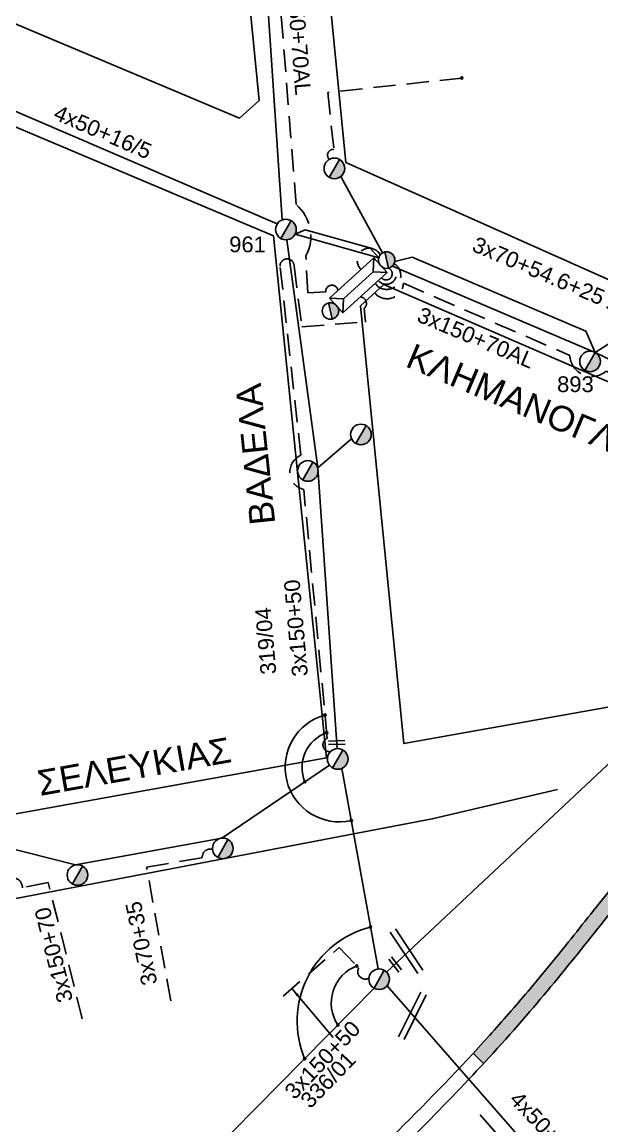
# Model space of a CAD drawing. Header units: millimetres. Extents: x 1421 to 7616, y 908 to 2861.
# Drawn here: x 5596.6 to 5662.8, y 2382.9 to 2509.1 of the extents above; entities that cross this region are included whole.
import ezdxf
from ezdxf.enums import TextEntityAlignment as Align

# ---------------------------------------------------------------- set-up
doc = ezdxf.new("R2010")
doc.units = ezdxf.units.MM
doc.linetypes.add('DASHED', pattern=[19.05, 12.7, -6.35])
for name, color, linetype, lineweight in [('3x70+35', 7, 'Continuous', 30), ('4x50', 7, 'Continuous', 30), ('4x50+13', 7, 'Continuous', 30), ('4x50+16_5', 7, 'Continuous', 30), ('Άγνωστα', 7, 'Continuous', 30), ('Γυμνά εναέρια ΧΤ (3Φ)   4x50CU', 7, 'Continuous', 30), ('Γυμνά εναέρια ΧΤ και ΦΟΠ (3Φ)   4x50+16AL', 7, 'Continuous', 30), ('Καλώδια ΧΤ   3x150+50CU', 7, 'DASHED', 30), ('Καλώδια ΧΤ   3x150+70AL', 7, 'DASHED', 30), ('Καλώδια ΧΤ   3x150AL+50CU', 7, 'DASHED', 30), ('Συνεστραμμένα ΧΤ   3x70+54.6+25 AL', 7, 'SYN_LINE', 30)]:
    doc.layers.add(name, color=color, linetype=linetype, lineweight=lineweight)
for name, color, linetype in [('TEXT ΚΑΛΩΔΙΩΝ', 7, 'Continuous'), ('ΑΓΝΩΣΤΟ ΕΝΑΕΡΙΟ ΚΑΛΩΔΙΟ', 7, 'Continuous'), ('ΑΓΝΩΣΤΟ ΥΠΟΓΕΙΟ ΚΑΛΩΔΙΟ', 7, 'DASHED'), ('Επιγραφές - Σχήματα', 7, 'Continuous'), ('Μηχανική τομή', 7, 'Continuous'), ('Στύλος ΦΜ', 7, 'Continuous'), ('Στύλος ΦΜ @ 1', 7, 'Continuous'), ('Συνδέσεις', 7, 'Continuous'), ('Τομή', 7, 'Continuous'), ('Υποσταθμός εναέριος 2 στύλων', 7, 'Continuous'), ('Υποσταθμός πόλεως', 7, 'Continuous'), ('Υπόβαθρο ΔΕΗ', 7, 'Continuous')]:
    doc.layers.add(name, color=color, linetype=linetype)
doc.styles.add('arial', font='ARIAL.TTF')
doc.styles.get("Standard").update_dxf_attribs({"font": 'ARIAL.TTF', "height": 1.8})
doc.linetypes.add('SYN_LINE', pattern='A,0.5,-0.0001,["/\\/\\/\\/",Standard,S=0.1,R=0,X=0,Y=-0.05],-0.25', length=0.7501)
doc.dimstyles.new('ISO-25', dxfattribs={"dimtxt": 2.5, "dimasz": 2.5, "dimexe": 1.25, "dimexo": 0.625, "dimtad": 1, "dimtxsty": 'Standard', "dimcen": 2.5, "dimadec": 0, "dimazin": 0, "dimtfac": 1, "dimtmove": 0, "dimatfit": 3, "dimfxl": 1, "dimarcsym": 0})

# ---------------------------------------------------------------- blocks, each defined once
blk = doc.blocks.new('ΥΠΑΡΧΩΝ ΤΣΙΜΕΝΤΕΝΙΟΣ ΣΤΥΛΟΣ')
at = {"layer": 'Στύλος ΦΜ'}
blk.add_hatch(color=7, dxfattribs=at).paths.add_polyline_path([(-1.29, -2.28, 0.574793), (2.62, 0, 0.268822), (1.3, 2.27)])
at = {"layer": 'Στύλος ΦΜ', "color": 7}
blk.add_line((-1.29, -2.28), (1.3, 2.27), dxfattribs=at)
blk.add_circle((0, 0), 2.62, dxfattribs=at)
at = {"layer": 'Στύλος ΦΜ', "flags": 4}
for tag, p in [('ΑΡΙΘΜΟΣ', (-4.68, 8.05)), ('ΤΥΠΟΣ', (-4.91, 3.03))]:
    blk.add_attdef(tag, p, '', height=4, dxfattribs=at)
blk = doc.blocks.new('ΥΠΟΣΤΑΘΜΟΣ ΕΝΑΕΡΙΟΣ ΕΠΙ 2 ΣΤΥΛΩΝ')
at = {"layer": 'Υποσταθμός εναέριος 2 στύλων', "linetype": 'Continuous'}
for points in [[(-11.97, -2.11, 0.574793), (-8.45, -0.07, 0.268822), (-9.64, 1.98)], [(9.68, -2.15, 0.574793), (13.19, -0.1, 0.268822), (12.01, 1.95)]]:
    blk.add_hatch(color=256, dxfattribs=at).paths.add_polyline_path(points)
for p, q in [((-11.97, -2.11), (-9.64, 1.98)), ((9.68, -2.15), (12.01, 1.95))]:
    blk.add_line(p, q, dxfattribs=at)
for centre in [(-10.81, -0.07), (10.84, -0.1)]:
    blk.add_circle(centre, 2.36, dxfattribs=at)
at = {"layer": 'Υποσταθμός πόλεως', "linetype": 'Continuous', "ltscale": 40}
blk.add_lwpolyline([(-8.57, 2.82), (8.57, 2.82), (8.57, -2.82), (-8.57, -2.82)], close=True, dxfattribs=at)
for points in [[(-5.75, 0), (-8.57, 2.82)], [(-8.57, -2.82), (-5.75, 0)], [(-5.75, 0), (5.75, 0)], [(5.75, 0), (8.57, 2.82)], [(8.57, -2.82), (5.75, 0)]]:
    blk.add_lwpolyline(points, dxfattribs=at)
at = {"layer": 'Υποσταθμός εναέριος 2 στύλων', "ltscale": 40, "flags": 1}
for tag, p in [('ΜΕΤΑΣΧΗΜΑΤΙΣΜΟΣ', (14.09, 2.51)), ('ΙΣΧΥΣ', (14.07, -0.28)), ('ΑΡΙΘΜΟΣ', (14.19, -3))]:
    blk.add_attdef(tag, p, '', height=1.8, dxfattribs=at)
blk = doc.blocks.new('_ΣΥΝΔΕΣΗ')
at = {"layer": 'Συνδέσεις', "linetype": 'SYN_LINE', "ltscale": 40}
blk.add_hatch(color=256, dxfattribs=at).paths.add_polyline_path([(0.5, -0.01, 1), (-0.5, -0.01, 1)])
at = {"layer": 'Συνδέσεις'}
blk.add_circle((0, -0.01), 0.5, dxfattribs=at)
blk = doc.blocks.new('ΤΟΜΗ')
at = {"layer": 'Τομή', "ltscale": 40}
for p, q in [((11.33, -0.65), (-11.4, -0.65)), ((11.33, -3.42), (-11.4, -3.42))]:
    blk.add_line(p, q, dxfattribs=at)
blk = doc.blocks.new('ΜΗΧΑΝΙΚΗ ΤΟΜΗ')
at = {"layer": 'Μηχανική τομή', "ltscale": 40}
for p, q in [((-3.79, 1.21), (3.79, 1.21)), ((3.79, -0.34), (-3.79, -0.34))]:
    blk.add_line(p, q, dxfattribs=at)

msp = doc.modelspace()

# ---------------------------------------------------------------- hatches: boundary and pattern name
at = {"layer": 'Υπόβαθρο ΔΕΗ', "lineweight": -3, "ltscale": 0.1}
h = msp.add_hatch(color=256, dxfattribs=at)
h.dxf.hatch_style = 1
edge = h.paths.add_edge_path()
edge.add_spline(control_points=[(5649.27, 2390.06), (5651.07, 2392.01), (5657.2, 2398.86), (5664.08, 2407.79), (5669.58, 2414.44), (5670.9, 2416.03)], knot_values=[193.545175, 193.545175, 193.545175, 193.545175, 201.49175, 221.120582, 227.351459, 227.351459, 227.351459, 227.351459], degree=3, periodic=0)
edge.add_line((5670.9, 2416.03), (5669.67, 2417.16))
edge.add_spline(control_points=[(5669.67, 2417.16), (5669, 2416.35), (5668.33, 2415.55), (5666.36, 2413.16), (5665.07, 2411.57), (5662.06, 2407.82), (5660.34, 2405.66), (5657.21, 2401.77), (5655.79, 2400.04), (5652.91, 2396.62), (5651.44, 2394.94), (5649.33, 2392.59), (5648.71, 2391.91), (5648.08, 2391.24)], knot_values=[193.596867, 193.596867, 193.596867, 193.596867, 196.723039, 196.723039, 202.846267, 202.846267, 211.116509, 211.116509, 217.87779, 217.87779, 224.63907, 224.63907, 227.420649, 227.420649, 227.420649, 227.420649], degree=3, periodic=0)
edge.add_line((5648.08, 2391.24), (5649.27, 2390.06))
edge = h.paths.add_edge_path()
edge.add_spline(control_points=[(6033.03, 2830.75), (6035.88, 2834.11), (6040.36, 2839.2), (6045.24, 2843.93), (6046.95, 2845.58)], knot_values=[781.541245, 781.541245, 781.541245, 781.541245, 794.765079, 801.895585, 801.895585, 801.895585, 801.895585], degree=3, periodic=0)
edge.add_line((6046.95, 2845.58), (6045.56, 2846.56))
edge.add_spline(control_points=[(6045.56, 2846.56), (6044.61, 2845.64), (6043.66, 2844.72), (6041.65, 2842.74), (6040.6, 2841.67), (6036.86, 2837.74), (6034.28, 2834.8), (6031.76, 2831.83)], knot_values=[781.548573, 781.548573, 781.548573, 781.548573, 785.500198, 785.500198, 789.950643, 789.950643, 801.579133, 801.579133, 801.579133, 801.579133], degree=3, periodic=0)
edge.add_spline(control_points=[(6031.76, 2831.83), (6031.46, 2831.48), (6031.16, 2831.13), (6029.46, 2829.11), (6028.08, 2827.44), (6025.3, 2824.1), (6023.91, 2822.44), (6022.07, 2820.21), (6021.61, 2819.65), (6021.16, 2819.1)], knot_values=[765.019419, 765.019419, 765.019419, 765.019419, 766.394583, 766.394583, 772.89641, 772.89641, 779.398238, 779.398238, 781.548573, 781.548573, 781.548573, 781.548573], degree=3, periodic=0)
edge.add_line((6021.16, 2819.1), (6022.33, 2817.89))
edge.add_spline(control_points=[(6022.33, 2817.89), (6024.05, 2819.99), (6027.62, 2824.27), (6031.18, 2828.57), (6033.03, 2830.75)], knot_values=[764.831551, 764.831551, 764.831551, 764.831551, 772.965963, 781.541245, 781.541245, 781.541245, 781.541245], degree=3, periodic=0)

# ---------------------------------------------------------------- linework, layer by layer
at = {"layer": '3x70+35', "color": 5, "linetype": 'DASHED', "lineweight": -3, "ltscale": 0.2}
msp.add_lwpolyline([(5613.53, 2397.23), (5610.78, 2412.51), (5617.14, 2413.58, -0.536232), (5618.3, 2414.54, 9.937104)], format="xyb", dxfattribs=at)
at = {"layer": '4x50', "color": 30, "lineweight": -3, "ltscale": 0.1}
msp.add_lwpolyline([(5607.11, 2368.57), (5636.76, 2398.67)], dxfattribs=at)
at = {"layer": '4x50+13', "color": 151, "lineweight": -3, "ltscale": 0.1}
msp.add_lwpolyline([(5638.27, 2398.96), (5666.63, 2366.48)], dxfattribs=at)
at = {"layer": '4x50+16_5', "color": 62, "lineweight": -3, "ltscale": 0.1}
for points in [[(5586.51, 2502.85), (5625.69, 2486)], [(5632.56, 2426.04), (5630.32, 2458.14), (5626.8, 2484.2)], [(5630.32, 2458.14), (5634.19, 2461.45)]]:
    msp.add_lwpolyline(points, dxfattribs=at)
at = {"layer": 'ΑΓΝΩΣΤΟ ΕΝΑΕΡΙΟ ΚΑΛΩΔΙΟ', "color": 151, "lineweight": -3, "ltscale": 0.1}
msp.add_lwpolyline([(5626.28, 2486.48), (5624.06, 2519.5), (5621.32, 2539.09)], dxfattribs=at)
at = {"layer": 'ΑΓΝΩΣΤΟ ΕΝΑΕΡΙΟ ΚΑΛΩΔΙΟ', "color": 30, "lineweight": -3, "ltscale": 0.1}
msp.add_lwpolyline([(5637.22, 2400.87), (5633.09, 2423.79)], dxfattribs=at)
at = {"layer": 'ΑΓΝΩΣΤΟ ΥΠΟΓΕΙΟ ΚΑΛΩΔΙΟ', "color": 1, "lineweight": -3, "ltscale": 0.2}
msp.add_lwpolyline([(5626.38, 2397.77), (5632.78, 2403.34), (5635.01, 2401, 0.741285), (5636.17, 2399.81, 6.057027)], format="xyb", dxfattribs=at)
at = {"layer": 'Γυμνά εναέρια ΧΤ (3Φ)   4x50CU', "color": 151, "lineweight": -3, "ltscale": 0.1}
msp.add_lwpolyline([(5637.72, 2482.69), (5632.98, 2491.43)], dxfattribs=at)
at = {"layer": 'Γυμνά εναέρια ΧΤ και ΦΟΠ (3Φ)   4x50+16AL', "color": 2, "lineweight": -3, "ltscale": 0.1}
msp.add_lwpolyline([(5638.2, 2400.5), (5669.57, 2429.96), (5689.44, 2457.61), (5718.39, 2495.15)], dxfattribs=at)
at = {"layer": 'Καλώδια ΧΤ   3x150+50CU', "color": 151, "lineweight": -3, "ltscale": 0.2}
msp.add_lwpolyline([(5646.79, 2502.68), (5631.47, 2501.02), (5632.17, 2494.53, 0.709119), (5631.66, 2493.38, -2.899022)], format="xyb", dxfattribs=at)
at = {"layer": 'Καλώδια ΧΤ   3x150+50CU', "color": 6, "lineweight": -3, "ltscale": 0.2}
msp.add_lwpolyline([(5636.83, 2478.13, 0.6869), (5640.11, 2479.23), (5659.11, 2470.99, 0.622382), (5663.26, 2469.18), (5685.77, 2458.88, 0.516323), (5687.17, 2458.09)], format="xyb", dxfattribs=at)
at = {"layer": 'Καλώδια ΧΤ   3x150+70AL', "color": 1, "lineweight": -3, "ltscale": 0.2}
msp.add_lwpolyline([(5632.64, 2478.4, 0.973155), (5631.24, 2478.24), (5629.18, 2478.13), (5628.98, 2482.35, 0.352013), (5627.86, 2488.21), (5625.4, 2519.49), (5622.69, 2537.63, 0.678218), (5622.06, 2539.45, 7.021513)], format="xyb", dxfattribs=at)
at = {"layer": 'Καλώδια ΧΤ   3x150+70AL', "color": 30, "lineweight": -3, "ltscale": 0.2}
msp.add_lwpolyline([(5631.77, 2425.69, -0.840376), (5631.41, 2427.22), (5628.73, 2455.66, -0.726402), (5628.41, 2459.57), (5626.04, 2481.05, -1.098555), (5627.62, 2481.23), (5628.51, 2474.25), (5635.79, 2474.8), (5635.65, 2476.35)], format="xyb", dxfattribs=at)
at = {"layer": 'Καλώδια ΧΤ   3x150+70AL', "color": 5, "lineweight": -3, "ltscale": 0.2}
msp.add_lwpolyline([(5603.4, 2395.18), (5599.55, 2410.74), (5596.59, 2410.16, 0.740868), (5594.5, 2410.81, -3.241972)], format="xyb", dxfattribs=at)
at = {"layer": 'Καλώδια ΧΤ   3x150+70AL', "color": 30, "lineweight": -3, "ltscale": 0.2}
msp.add_arc((5635.13, 2476.91), 0.761, 312.6622, 85.9615, dxfattribs=at)
at = {"layer": 'Καλώδια ΧΤ   3x150AL+50CU', "color": 151, "lineweight": -3, "ltscale": 0.2}
msp.add_arc((5636.22, 2481.85), 1.39, 26.3597, 228.3114, dxfattribs=at)
at = {"layer": 'Καλώδια ΧΤ   3x150AL+50CU', "color": 62, "lineweight": -3, "ltscale": 0.2}
msp.add_arc((5638.21, 2480.12), 1.6, 214.1847, 58.2097, dxfattribs=at)
at = {"layer": 'Καλώδια ΧΤ   3x150AL+50CU', "color": 7, "lineweight": -3, "ltscale": 0.2}
msp.add_arc((5638.15, 2480.28), 1.17, 219.2995, 52.3581, dxfattribs=at)
at = {"layer": 'Καλώδια ΧΤ   3x150AL+50CU', "color": 2, "lineweight": -3, "ltscale": 0.2}
msp.add_arc((5638.13, 2480.31), 0.704, 220.5287, 66.3922, dxfattribs=at)
at = {"layer": 'Συνεστραμμένα ΧΤ   3x70+54.6+25 AL', "color": 151, "lineweight": -3, "ltscale": 8}
msp.add_lwpolyline([(5627.74, 2484.82), (5628.88, 2485.33), (5636.26, 2483.28), (5637.29, 2482.12)], dxfattribs=at)
at = {"layer": 'Συνεστραμμένα ΧΤ   3x70+54.6+25 AL', "color": 62, "lineweight": -3, "ltscale": 8}
msp.add_lwpolyline([(5627.74, 2484.82), (5637.29, 2482.12)], dxfattribs=at)
at = {"layer": 'Συνεστραμμένα ΧΤ   3x70+54.6+25 AL', "color": 2, "lineweight": -3, "ltscale": 8}
msp.add_lwpolyline([(5638.86, 2481.2), (5662.03, 2471.32), (5687.6, 2458.94)], dxfattribs=at)
at = {"layer": 'Συνεστραμμένα ΧΤ   3x70+54.6+25 AL', "color": 5, "linetype": 'SYN_LINE', "lineweight": -3, "ltscale": 8}
msp.add_lwpolyline([(5639.13, 2481.72), (5641.13, 2482.2), (5660.97, 2473.75), (5662.03, 2471.32), (5663.94, 2472.52), (5688.01, 2461.5), (5688.49, 2459.19)], dxfattribs=at)
at = {"layer": 'Συνεστραμμένα ΧΤ   3x70+54.6+25 AL', "color": 5, "lineweight": -3, "ltscale": 15}
msp.add_lwpolyline([(5588.17, 2416.41), (5602.64, 2412.76), (5619.37, 2415.83), (5631.66, 2424.16)], dxfattribs=at)
at = {"layer": 'Υπόβαθρο ΔΕΗ', "lineweight": -3, "ltscale": 0.1}
for points in [[(5621.38, 2498.08), (5623.65, 2500.13), (5619.71, 2540.06), (5582.64, 2556.61), (5580.34, 2553.01), (5583.89, 2513.9)], [(5694.6, 2465.78), (5698.69, 2470.2), (5704.81, 2502.17), (5631.78, 2534.67), (5629.8, 2531.04), (5633.53, 2493.01)], [(5631.33, 2424.99), (5592.63, 2418.03), (5583.09, 2497.29), (5585.88, 2501.25), (5625.28, 2484.63)], [(5667.98, 2431.6), (5640.15, 2426.62), (5635.22, 2476.66), (5637.89, 2479.1), (5687, 2457.81)]]:
    msp.add_lwpolyline(points, close=True, dxfattribs=at)
for points in [[(5545.85, 2399.35), (5643.4, 2418.02), (5657.71, 2421.38)], [(5648.08, 2391.24), (5649.27, 2390.06)]]:
    msp.add_lwpolyline(points, dxfattribs=at)
msp.add_lwpolyline([(5600.79, 2329.56), (5613.83, 2320.76, -0.037116), (5658.72, 2372.98), (5648.89, 2384.2)], format="xyb", dxfattribs=at)
at = {"layer": 'Υπόβαθρο ΔΕΗ', "lineweight": -3}
for centre, radius, start, end in [((5632.82, 2423.9), 6.22, 105.4875, 282.4876), ((5632.74, 2423.89), 4.21, 109.2109, 202.8116), ((5639.06, 2394.9), 11.09, 104.0974, 202.7066), ((5636.39, 2396.99), 4.52, 110.5904, 213.7267)]:
    msp.add_arc(centre, radius, start, end, dxfattribs=at)
at = {"layer": 'Υπόβαθρο ΔΕΗ', "lineweight": -3, "ltscale": 0.1}
msp.add_open_spline([(5490.15, 2288.88), (5490.87, 2288.89), (5491.59, 2288.89), (5493.74, 2288.91), (5495.17, 2288.94), (5497.8, 2289.06), (5499.01, 2289.16), (5501.43, 2289.43), (5502.64, 2289.61), (5506.25, 2290.26), (5508.65, 2290.84), (5512.66, 2292.01), (5514.29, 2292.54), (5517.52, 2293.68), (5519.13, 2294.29), (5522.16, 2295.48), (5523.59, 2296.04), (5526.43, 2297.19), (5527.84, 2297.77), (5531.22, 2299.21), (5533.17, 2300.07), (5537.38, 2302.06), (5539.62, 2303.21), (5543.68, 2305.4), (5545.51, 2306.42), (5549.13, 2308.49), (5550.92, 2309.55), (5554.75, 2311.89), (5556.78, 2313.17), (5560.79, 2315.82), (5562.77, 2317.19), (5567.67, 2320.66), (5570.58, 2322.79), (5575.52, 2326.44), (5577.55, 2327.95), (5581.62, 2330.97), (5583.65, 2332.48), (5588.68, 2336.28), (5591.67, 2338.58), (5598.59, 2344.11), (5602.49, 2347.39), (5608.23, 2352.48), (5610.13, 2354.22), (5613.89, 2357.75), (5615.76, 2359.55), (5619.45, 2363.1), (5621.27, 2364.86), (5624.93, 2368.37), (5626.76, 2370.11), (5632.27, 2375.34), (5635.92, 2378.82), (5643.08, 2385.93), (5646.58, 2389.55), (5651.44, 2394.94), (5652.91, 2396.62), (5655.79, 2400.04), (5657.21, 2401.77), (5660.34, 2405.66), (5662.06, 2407.82), (5665.07, 2411.57), (5666.36, 2413.16), (5668.97, 2416.32), (5670.28, 2417.89), (5674.21, 2422.59), (5676.83, 2425.71), (5681.95, 2432.03), (5684.46, 2435.23), (5689.33, 2441.58), (5691.7, 2444.73), (5695.58, 2449.96), (5697.1, 2452.03), (5700.49, 2456.74), (5702.37, 2459.38), (5705.47, 2463.67), (5706.68, 2465.33), (5709.13, 2468.61), (5710.37, 2470.25), (5712.95, 2473.64), (5714.3, 2475.4), (5717.12, 2479.13), (5718.6, 2481.1), (5721.58, 2485.06), (5723.08, 2487.04), (5725.79, 2490.5), (5726.99, 2491.99), (5729.41, 2494.94), (5730.63, 2496.4), (5733.09, 2499.34), (5734.33, 2500.82), (5737.07, 2504.11), (5738.58, 2505.94), (5741.21, 2509.1), (5742.33, 2510.43), (5744.6, 2513.06), (5745.75, 2514.36), (5748.34, 2517.29), (5749.79, 2518.91), (5752.68, 2522.16), (5754.13, 2523.79), (5757.7, 2527.77), (5759.83, 2530.12), (5764.18, 2534.75), (5766.39, 2537.04), (5770.79, 2541.41), (5772.97, 2543.51), (5777.38, 2547.56), (5779.6, 2549.52), (5784.09, 2553.37), (5786.36, 2555.25), (5790.16, 2558.45), (5791.71, 2559.76), (5796.3, 2563.73), (5799.3, 2566.46), (5804.09, 2570.87), (5805.89, 2572.53), (5809.47, 2575.86), (5811.26, 2577.53), (5814.81, 2580.89), (5816.58, 2582.59), (5819.71, 2585.52), (5821.06, 2586.76), (5823.79, 2589.2), (5825.17, 2590.39), (5829.37, 2593.93), (5832.21, 2596.22), (5837.56, 2600.43), (5840.06, 2602.37), (5847.53, 2608.18), (5852.48, 2612.08), (5859.87, 2617.94), (5862.33, 2619.89), (5867.22, 2623.78), (5869.66, 2625.74), (5874.38, 2629.59), (5876.68, 2631.48), (5883.47, 2637.25), (5887.9, 2641.23), (5895.06, 2647.65), (5897.77, 2650.08), (5903.13, 2654.98), (5905.78, 2657.45), (5910.44, 2661.99), (5912.47, 2664.04), (5916.47, 2668.23), (5918.44, 2670.36), (5923.54, 2676.01), (5926.63, 2679.56), (5932.68, 2686.77), (5935.64, 2690.43), (5943.95, 2701.09), (5949.13, 2708.22), (5956.03, 2718.6), (5958, 2721.68), (5961.43, 2727.24), (5962.91, 2729.71), (5965.83, 2734.76), (5967.26, 2737.34), (5970.15, 2742.52), (5971.59, 2745.12), (5974.04, 2749.35), (5975.01, 2750.98), (5976.99, 2754.21), (5977.99, 2755.81), (5980.6, 2759.91), (5982.22, 2762.38), (5985.47, 2767.32), (5987.1, 2769.78), (5990.87, 2775.45), (5993.01, 2778.66), (5997.27, 2785.09), (5999.39, 2788.31), (6002.94, 2793.69), (6004.36, 2795.85), (6007.22, 2800.17), (6008.66, 2802.33), (6011.42, 2806.35), (6012.74, 2808.21), (6015.43, 2811.88), (6016.82, 2813.69), (6019.65, 2817.26), (6021.08, 2819.02), (6023.91, 2822.44), (6025.3, 2824.1), (6028.08, 2827.44), (6029.46, 2829.11), (6033.67, 2834.11), (6036.54, 2837.41), (6040.6, 2841.67), (6041.65, 2842.74), (6043.78, 2844.84), (6044.85, 2845.87), (6046.01, 2846.99), (6046.09, 2847.07), (6046.18, 2847.15)], degree=3, knots=[0, 0, 0, 0, 2.166148, 2.166148, 6.498445, 6.498445, 10.265763, 10.265763, 14.03308, 14.03308, 21.567715, 21.567715, 26.783111, 26.783111, 31.998507, 31.998507, 36.609107, 36.609107, 41.219706, 41.219706, 47.702734, 47.702734, 55.361699, 55.361699, 61.656862, 61.656862, 67.952024, 67.952024, 75.225312, 75.225312, 82.498599, 82.498599, 93.336109, 93.336109, 100.938237, 100.938237, 108.540365, 108.540365, 119.906013, 119.906013, 135.262764, 135.262764, 143.046265, 143.046265, 150.829766, 150.829766, 158.421213, 158.421213, 166.01266, 166.01266, 181.195553, 181.195553, 196.378447, 196.378447, 203.139727, 203.139727, 209.901007, 209.901007, 218.17125, 218.17125, 224.294478, 224.294478, 230.417706, 230.417706, 242.664163, 242.664163, 254.910619, 254.910619, 266.752825, 266.752825, 274.488922, 274.488922, 284.205481, 284.205481, 290.332499, 290.332499, 296.459518, 296.459518, 303.102773, 303.102773, 310.521928, 310.521928, 317.941082, 317.941082, 323.632036, 323.632036, 329.322989, 329.322989, 335.111928, 335.111928, 342.21937, 342.21937, 347.401444, 347.401444, 352.583519, 352.583519, 359.110119, 359.110119, 365.636719, 365.636719, 375.115877, 375.115877, 384.595036, 384.595036, 393.595586, 393.595586, 402.417975, 402.417975, 411.240365, 411.240365, 417.351182, 417.351182, 429.572817, 429.572817, 436.920313, 436.920313, 444.267808, 444.267808, 451.615303, 451.615303, 457.062825, 457.062825, 462.510346, 462.510346, 473.405389, 473.405389, 482.870876, 482.870876, 501.801851, 501.801851, 511.190138, 511.190138, 520.578425, 520.578425, 529.535879, 529.535879, 547.450786, 547.450786, 558.371689, 558.371689, 569.292592, 569.292592, 578.03359, 578.03359, 586.774588, 586.774588, 600.952588, 600.952588, 615.130587, 615.130587, 641.674, 641.674, 652.706754, 652.706754, 661.38308, 661.38308, 670.280364, 670.280364, 679.177647, 679.177647, 684.825847, 684.825847, 690.474048, 690.474048, 699.322624, 699.322624, 708.1712, 708.1712, 719.749064, 719.749064, 731.326928, 731.326928, 739.082483, 739.082483, 746.838037, 746.838037, 753.616582, 753.616582, 760.393168, 760.393168, 767.169755, 767.169755, 773.671582, 773.671582, 780.173409, 780.173409, 793.177063, 793.177063, 797.627508, 797.627508, 802.077954, 802.077954, 802.435638, 802.435638, 802.435638, 802.435638], dxfattribs=at)
msp.add_spline([(5490.16, 2287.22), (5499.06, 2287.5), (5515.01, 2291.04), (5522.87, 2293.97), (5536.55, 2299.83), (5547.01, 2305.36), (5558.93, 2312.6), (5569, 2319.58), (5578.71, 2326.73), (5595.27, 2339.32), (5611.11, 2352.87), (5623.93, 2365.1), (5639.24, 2379.78), (5654.56, 2396), (5666.94, 2411.23), (5680.23, 2427.26), (5692.61, 2443.18), (5699.97, 2453.16), (5707.96, 2464.24), (5717.67, 2477.08), (5726.8, 2489.07), (5737.12, 2501.56), (5743.34, 2509.03), (5752.07, 2518.96), (5762.51, 2530.53), (5776.67, 2544.64), (5783.85, 2550.96), (5794.53, 2559.98), (5805.14, 2569.57), (5813.96, 2577.8), (5823.23, 2586.46), (5844.27, 2603.53), (5862.79, 2618.13), (5880.4, 2632.45), (5894.43, 2644.85), (5910.95, 2660.17), (5923.63, 2673.64), (5937.53, 2690.18), (5947.29, 2703), (5956.7, 2716.61), (5966.6, 2732.78), (5975.58, 2748.67), (5983.92, 2761.92), (5995.53, 2779.46), (6005.65, 2794.78), (6016.35, 2810.29), (6027.52, 2824.16), (6041.87, 2840.57), (6047.34, 2845.95)], degree=3, dxfattribs=at)

# ---------------------------------------------------------------- block references
at = {"layer": 'Μηχανική τομή', "lineweight": -3, "xscale": 0.2499999999999678, "yscale": 0.2499999999999678, "zscale": 0.2499999999999678}
for p, rotation in [((5632.49, 2426.85), 181.6888809122409), ((5639.26, 2401.45), 128.1681910929651)]:
    msp.add_blockref('ΜΗΧΑΝΙΚΗ ΤΟΜΗ', p, dxfattribs=dict(at, rotation=rotation))
at = {"layer": 'Στύλος ΦΜ @ 1', "lineweight": -3, "ltscale": 40, "xscale": 0.4499999999998181, "yscale": 0.4499999999998181, "zscale": 0.4499999999998181}
for p in [(5632.23, 2492.35), (5635.26, 2461.95), (5629.2, 2457.78), (5632.61, 2424.87), (5619.48, 2414.65), (5602.88, 2411.61), (5637.34, 2399.7)]:
    msp.add_blockref('ΥΠΑΡΧΩΝ ΤΣΙΜΕΝΤΕΝΙΟΣ ΣΤΥΛΟΣ', p, dxfattribs=at)
at = {"layer": 'Στύλος ΦΜ @ 1', "lineweight": -3, "ltscale": 40}
ref = msp.add_blockref('ΥΠΑΡΧΩΝ ΤΣΙΜΕΝΤΕΝΙΟΣ ΣΤΥΛΟΣ', (5626.69, 2485.37), dxfattribs=dict(at, xscale=0.4499999999998181, yscale=0.4499999999998181, zscale=0.4499999999998181))
ref.add_attrib('ΤΥΠΟΣ', '961', (5620.21, 2482.77), dxfattribs={"layer": 'Στύλος ΦΜ', "height": 1.8, "flags": 4})
ref = msp.add_blockref('ΥΠΑΡΧΩΝ ΤΣΙΜΕΝΤΕΝΙΟΣ ΣΤΥΛΟΣ', (5661.44, 2470.3), dxfattribs=dict(at, xscale=0.4499999999998181, yscale=0.4499999999998181, zscale=0.4499999999998181))
ref.add_attrib('ΤΥΠΟΣ', '893', (5657.67, 2466.79), dxfattribs={"layer": 'Στύλος ΦΜ', "height": 1.8, "flags": 4})
at = {"layer": 'Συνδέσεις', "lineweight": -3, "xscale": 0.25, "yscale": 0.25, "zscale": 0.25}
for p in [(5646.79, 2502.68), (5631.16, 2429.9), (5631.35, 2427.87), (5628.85, 2422.26), (5634.16, 2417.83), (5636.36, 2405.66), (5634.8, 2401.22), (5632.63, 2394.48), (5628.83, 2390.62)]:
    msp.add_blockref('_ΣΥΝΔΕΣΗ', p, dxfattribs=at)
at = {"layer": 'Τομή', "lineweight": -3, "xscale": 0.2499999999999999, "yscale": 0.2499999999999999, "zscale": 0.2499999999999999}
for p, rotation in [((5640.9, 2403.17), 303.4300319891836), ((5641.59, 2395.28), 243.5447633298959)]:
    msp.add_blockref('ΤΟΜΗ', p, dxfattribs=dict(at, rotation=rotation))
at = {"layer": 'Υποσταθμός εναέριος 2 στύλων', "lineweight": -3, "xscale": 0.4, "yscale": 0.4, "zscale": 0.4, "rotation": 42.23896613132561}
msp.add_blockref('ΥΠΟΣΤΑΘΜΟΣ ΕΝΑΕΡΙΟΣ ΕΠΙ 2 ΣΤΥΛΩΝ', (5634.96, 2478.99), dxfattribs=at)

# ---------------------------------------------------------------- texts
at = {"lineweight": -3, "ltscale": 40, "char_height": 2.9, "width": 64.8866, "attachment_point": 1, "style": 'arial'}
for s, insert, rotation in [('ΚΛΗΜΑΝΟΓΛΟΥ', (5641.33, 2472.44), 337.1435), ('ΒΑΔΕΛΑ', (5622.6, 2451.47), 95.9254), ('ΣΕΛΕΥΚΙΑΣ', (5598.1, 2423.5), 10.0268)]:
    msp.add_mtext(s, dxfattribs=dict(at, insert=insert, rotation=rotation))
at = {"layer": 'TEXT ΚΑΛΩΔΙΩΝ', "lineweight": -3, "ltscale": 0.1, "style": 'arial'}
for s, rotation, p in [('3x150+70AL', 274.4886, (5628.12, 2507.8)), ('4x50+16/5', 336.7268, (5605.78, 2496.52)), (' 3x70+54.6+25 AL', 336.9397, (5656.98, 2480.05)), ('3x150+70AL', 337.2238, (5648.42, 2473.01)), (' 3x150+50', 95, (5627.86, 2439.48)), ('3x70+35', 101.3871, (5610.17, 2403.79)), ('3x150+70', 104.0112, (5600.16, 2402.47)), ('3x150+50', 46.3463, (5630.86, 2390.49)), ('4x50+13', 313.5317, (5656.1, 2382.94))]:
    msp.add_text(s, height=1.8, rotation=rotation, dxfattribs=at).set_placement(p, align=Align.MIDDLE_CENTER)
at = {"layer": 'Άγνωστα', "color": 7, "lineweight": -3, "char_height": 1.8, "attachment_point": 1}
for s, heights, insert, rotation in [('319/04', [0.0453], (5623.82, 2434.44), 95.031), ('336/01', [1.06], (5628.18, 2386.07), 46)]:
    msp.add_mtext_dynamic_manual_height_columns(s, width=1.8, gutter_width=2.31, heights=heights, dxfattribs=dict(at, insert=insert, rotation=rotation))

# ---------------------------------------------------------------- leaders
at = {"layer": 'Επιγραφές - Σχήματα', "lineweight": -3, "ltscale": 40}
msp.add_leader([(5627.41, 2398.59), (5632.1, 2393.05)], dimstyle='ISO-25', override={"dimasz": 1, "dimtad": 0}, dxfattribs=at)

doc.saveas('drawing.dxf')
